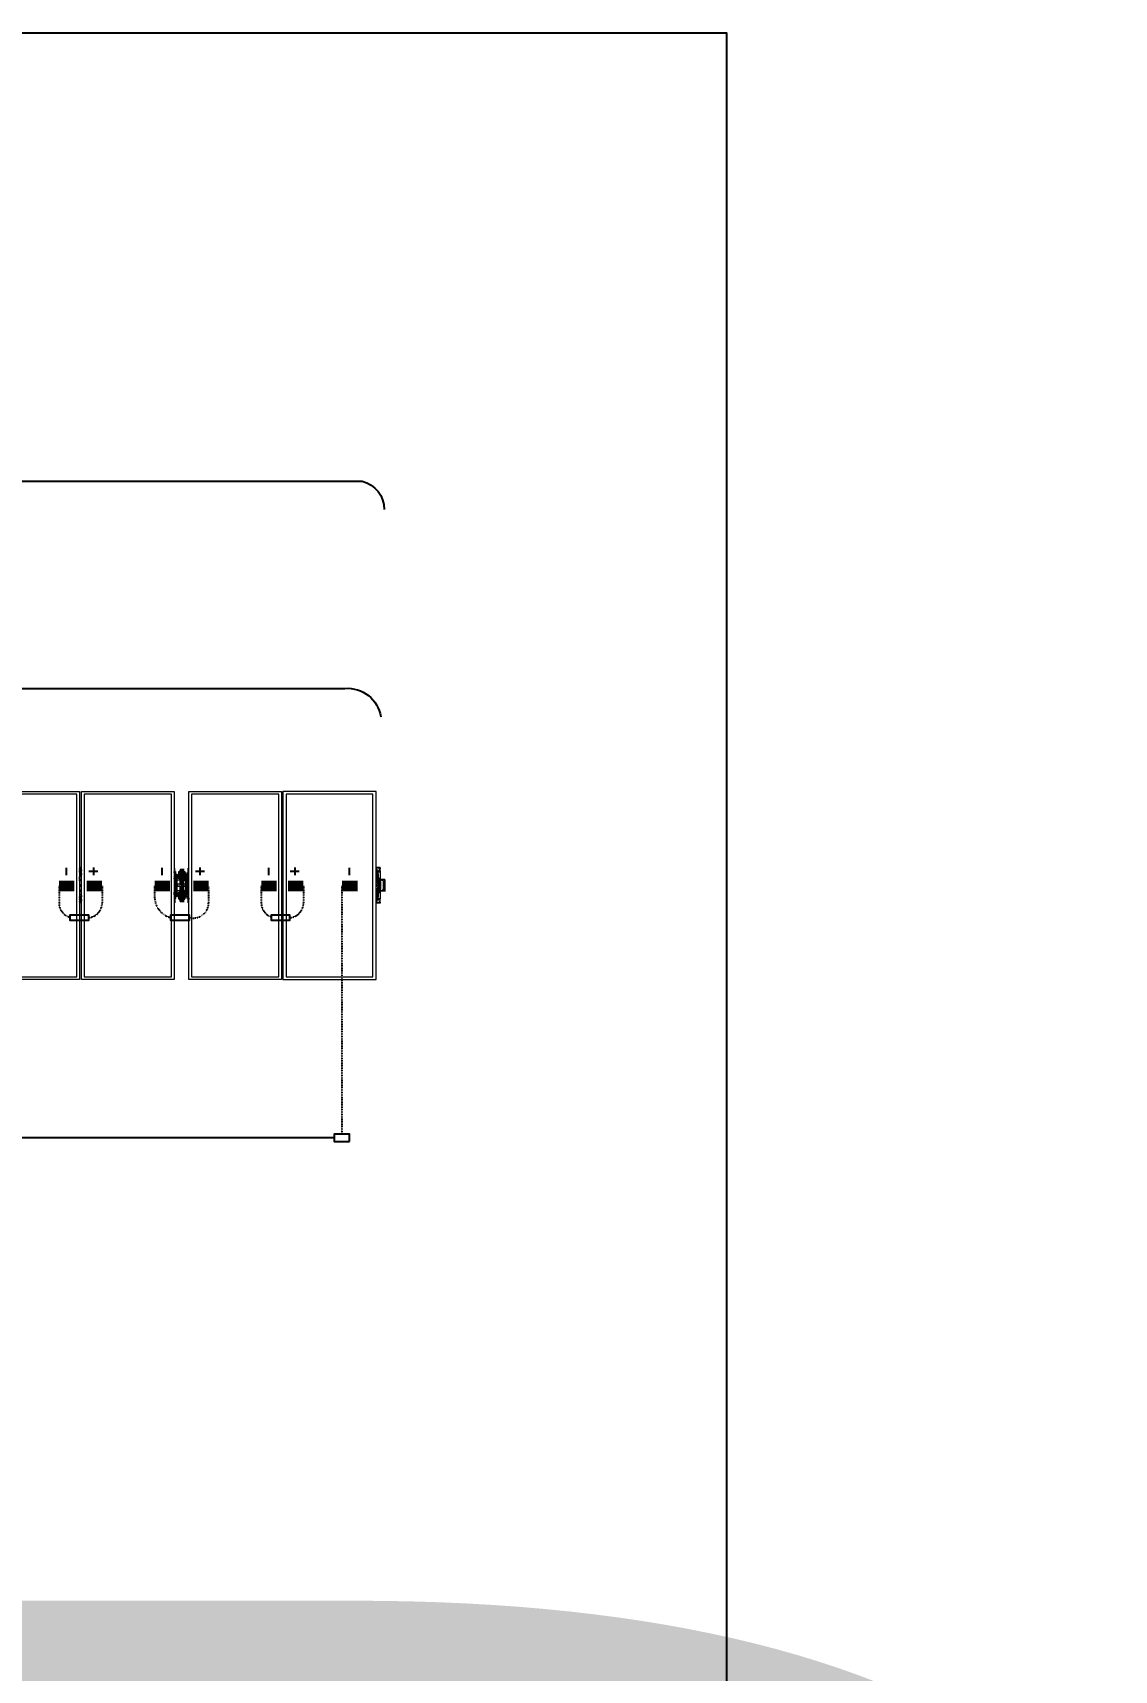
# Model space of a CAD drawing. Header units: feet. Extents: x -13743 to 68376, y -48 to 67763.
# Drawn here: x 5904 to 6425, y 9028 to 9817 of the extents above; entities that cross this region are included whole.
import ezdxf
from ezdxf.enums import TextEntityAlignment as Align
from ezdxf.lldxf.tags import DXFTag

# ---------------------------------------------------------------- set-up
doc = ezdxf.new("R2018")
doc.units = ezdxf.units.FT
doc.header["$MEASUREMENT"] = 0
doc.linetypes.add('HIDDEN', pattern=[0.375, 0.25, -0.125])
for name, color, linetype in [('E-DC HARNESS-NEG', 170, 'DC HARNESS CABLE'), ('E-HARN-COMP', 8, 'Continuous'), ('E-TRNK-CABL-NEG', 6, 'HIDDEN'), ('E-TRUNK-CABLE-POS', 6, 'HIDDEN'), ('G-ANNO-TEXT', 1, 'Continuous'), ('Polarity-Text', 7, 'Continuous')]:
    doc.layers.add(name, color=color, linetype=linetype)
doc.styles.add('NEI-A', font='arial.ttf')
doc.styles.get("Standard").update_dxf_attribs({"font": 'arial.ttf'})
tags = doc.linetypes.add('DC HARNESS CABLE', pattern='A,0.5,-0.2,["DH",Standard,S=0.1,R=0,X=-0.1,Y=-0.05],-0.2', length=0.9).pattern_tags.tags
tags[6] = DXFTag(74, 10)

# ---------------------------------------------------------------- blocks, each defined once
blk = doc.blocks.new('A$C4742fff2')
at = {"lineweight": 5}
for points in [[(18.9809, 0), (18.7509, 0), (18.7509, 0.4666), (18.9809, 0.4666)], [(18.9742, 0.0067), (18.9742, 0.46), (18.7576, 0.46), (18.7576, 0.0067)], [(19.2159, 0.4666), (19.2159, 0), (18.9859, 0), (18.9859, 0.4666)], [(19.2092, 0.46), (18.9926, 0.46), (18.9926, 0.0067), (19.2092, 0.0067)], [(19.2525, 0.4666), (19.4825, 0.4666), (19.4825, 0), (19.2525, 0)], [(19.2592, 0.46), (19.2592, 0.0067), (19.4759, 0.0067), (19.4759, 0.46)], [(19.7175, 0.4666), (19.4859, 0.4666), (19.4859, 0), (19.7175, 0)], [(19.4942, 0.46), (19.4942, 0.0067), (19.7092, 0.0067), (19.7092, 0.46)], [(19.2192, 0.25), (19.2176, 0.2483), (19.2192, 0.2467), (19.2209, 0.2483)], [(19.2209, 0.2483), (19.2192, 0.2483)], [(19.2209, 0.2483), (19.2192, 0.2483)], [(19.2209, 0.2467), (19.2209, 0.2483), (19.2209, 0.2467), (19.2192, 0.2467)], [(19.2276, 0.2683), (19.2309, 0.2683), (19.2309, 0.26), (19.2276, 0.26)], [(19.2276, 0.2567), (19.2276, 0.2517), (19.2292, 0.2517), (19.2292, 0.25), (19.2292, 0.255)], [(19.2292, 0.2483), (19.2309, 0.2483)], [(19.2292, 0.2483), (19.2309, 0.2483)], [(19.2309, 0.2717), (19.2326, 0.2717), (19.2309, 0.2733), (19.2326, 0.2733), (19.2309, 0.2733)], [(19.2342, 0.2483), (19.2342, 0.2183), (19.2309, 0.2183), (19.2309, 0.2483)], [(19.2359, 0.2683), (19.2359, 0.2483), (19.2342, 0.2483), (19.2342, 0.2683)], [(19.2359, 0.2183), (19.2359, 0.2483), (19.2392, 0.2483), (19.2392, 0.2183)], [(19.2409, 0.2733), (19.2392, 0.2733), (19.2376, 0.2717), (19.2392, 0.2717), (19.2392, 0.2733)], [(19.2392, 0.2483), (19.2409, 0.2483), (19.2426, 0.2483), (19.2442, 0.2483)], [(19.2426, 0.2683), (19.2426, 0.26), (19.2409, 0.26), (19.2409, 0.2683)], [(19.2426, 0.2517), (19.2409, 0.25), (19.2409, 0.255), (19.2426, 0.2567)], [(19.2426, 0.2483), (19.2409, 0.2483)], [(19.2476, 0.25), (19.2459, 0.2483), (19.2476, 0.2467), (19.2492, 0.2483)], [(19.2492, 0.2483), (19.2476, 0.2483)], [(19.2492, 0.2483), (19.2476, 0.2483)], [(19.7242, 0.25), (19.7225, 0.25)], [(18.9842, 0.235), (18.9826, 0.235), (18.9826, 0.2317), (18.9842, 0.2317), (18.9859, 0.2333), (18.9859, 0.235)], [(19.2176, 0.2317), (19.2159, 0.2317)], [(19.2192, 0.2217), (19.2176, 0.22), (19.2192, 0.2183), (19.2209, 0.22)], [(19.2392, 0.2267), (19.2392, 0.23)], [(19.2426, 0.2083), (19.2426, 0.21), (19.2426, 0.2117), (19.2409, 0.2117), (19.2409, 0.2083)], [(19.2476, 0.2217), (19.2459, 0.22), (19.2476, 0.2183), (19.2492, 0.22)], [(19.2525, 0.2117), (19.2509, 0.2117), (19.2492, 0.2133), (19.2492, 0.215), (19.2509, 0.215), (19.2509, 0.2133)], [(19.2525, 0.2317), (19.2509, 0.2317)], [(19.7225, 0.2217), (19.7209, 0.2217)], [(19.7225, 0.2217), (19.7209, 0.2217)], [(19.7259, 0.2317), (19.7242, 0.2317), (19.7242, 0.2217), (19.7259, 0.2217)], [(19.2359, 0.1967), (19.2342, 0.1967)], [(19.2376, 0.1967), (19.2359, 0.1967)]]:
    blk.add_lwpolyline(points, close=True, dxfattribs=at)
for points in [[(18.9859, 0.2783), (18.9809, 0.2783)], [(18.9826, 0.255), (18.9809, 0.255), (18.9826, 0.2567), (18.9826, 0.265), (18.9842, 0.275), (18.9859, 0.275), (18.9842, 0.275), (18.9826, 0.275), (18.9826, 0.2717), (18.9809, 0.27)], [(18.9826, 0.2483), (18.9809, 0.2483), (18.9809, 0.255)], [(18.9859, 0.2483), (18.9809, 0.2483)], [(18.9859, 0.2467), (18.9809, 0.2467), (18.9826, 0.2467)], [(18.9859, 0.245), (18.9826, 0.245), (18.9809, 0.245), (18.9809, 0.2467)], [(18.9842, 0.27), (18.9842, 0.2733)], [(19.2142, 0.255), (19.2142, 0.255)], [(19.2176, 0.265), (19.2159, 0.2667), (19.2176, 0.2667), (19.2176, 0.27), (19.2176, 0.2767), (19.2159, 0.2767)], [(19.2392, 0.2483), (19.2392, 0.2683), (19.2359, 0.2683), (19.2359, 0.2483), (19.2359, 0.2183), (19.2342, 0.2183), (19.2342, 0.1983), (19.2309, 0.1983), (19.2309, 0.2183), (19.2292, 0.2183), (19.2309, 0.2183), (19.2292, 0.2183), (19.2309, 0.2183), (19.2292, 0.2183), (19.2292, 0.22), (19.2309, 0.22), (19.2226, 0.22), (19.2209, 0.22), (19.2192, 0.22), (19.2192, 0.2183), (19.2209, 0.2183), (19.2209, 0.22), (19.2192, 0.22), (19.2209, 0.22), (19.2192, 0.22), (19.2209, 0.22), (19.2192, 0.22), (19.2209, 0.22), (19.2192, 0.22), (19.2209, 0.22), (19.2192, 0.22), (19.2192, 0.2217), (19.2209, 0.22), (19.2209, 0.2183), (19.2192, 0.2183), (19.2176, 0.2183), (19.2176, 0.22), (19.2159, 0.22)], [(19.2176, 0.25), (19.2176, 0.2517), (19.2176, 0.255), (19.2209, 0.255), (19.2159, 0.265), (19.2176, 0.265), (19.2176, 0.2667), (19.2226, 0.2567), (19.2209, 0.255), (19.2226, 0.255), (19.2226, 0.2517), (19.2209, 0.2517), (19.2209, 0.255), (19.2226, 0.255), (19.2242, 0.255), (19.2242, 0.2533), (19.2259, 0.2517), (19.2276, 0.2517), (19.2292, 0.25), (19.2276, 0.2517), (19.2292, 0.25), (19.2292, 0.2517)], [(19.2159, 0.2567), (19.2159, 0.255), (19.2159, 0.2533), (19.2176, 0.2517), (19.2209, 0.2517), (19.2226, 0.2517), (19.2226, 0.215), (19.2209, 0.215), (19.2176, 0.215), (19.2176, 0.2117), (19.2209, 0.2117), (19.2159, 0.2017), (19.2176, 0.2017), (19.2176, 0.2), (19.2192, 0.2), (19.2192, 0.2033)], [(19.2176, 0.255), (19.2159, 0.255)], [(19.2159, 0.25), (19.2159, 0.2517)], [(19.2226, 0.2483), (19.2209, 0.2483), (19.2192, 0.2483), (19.2192, 0.2467), (19.2176, 0.2467), (19.2159, 0.2467)], [(19.2159, 0.2467), (19.2176, 0.2467), (19.2159, 0.2467)], [(19.2176, 0.27), (19.2176, 0.27)], [(19.2209, 0.2667), (19.2192, 0.2667), (19.2192, 0.2633), (19.2192, 0.265), (19.2192, 0.2683), (19.2176, 0.2683)], [(19.2176, 0.25), (19.2176, 0.2483)], [(19.2176, 0.25), (19.2176, 0.25)], [(19.2192, 0.25), (19.2176, 0.25)], [(19.2192, 0.2167), (19.2176, 0.2167), (19.2176, 0.25), (19.2192, 0.25)], [(19.2176, 0.2483), (19.2176, 0.2467)], [(19.2176, 0.2483), (19.2176, 0.2483)], [(19.2176, 0.2467), (19.2176, 0.2467)], [(19.2192, 0.2633), (19.2259, 0.2583)], [(19.2192, 0.2483), (19.2192, 0.25), (19.2209, 0.2483)], [(19.2192, 0.25), (19.2192, 0.25)], [(19.2209, 0.25), (19.2192, 0.25)], [(19.2192, 0.2483), (19.2209, 0.2483)], [(19.2192, 0.2483), (19.2209, 0.2483)], [(19.2192, 0.2483), (19.2209, 0.2483)], [(19.2192, 0.2483), (19.2209, 0.2483)], [(19.2192, 0.2483), (19.2209, 0.2483)], [(19.2192, 0.2467), (19.2192, 0.2467)], [(19.2209, 0.26), (19.2259, 0.255)], [(19.2209, 0.25), (19.2209, 0.25)], [(19.2209, 0.2483), (19.2209, 0.25)], [(19.2209, 0.2483), (19.2209, 0.2483)], [(19.2209, 0.2467), (19.2209, 0.2467)], [(19.2259, 0.2533), (19.2226, 0.2567), (19.2226, 0.255)], [(19.2309, 0.2467), (19.2226, 0.2467)], [(19.2276, 0.2683), (19.2259, 0.2617), (19.2259, 0.2517), (19.2276, 0.2517), (19.2276, 0.2533)], [(19.2259, 0.2617), (19.2259, 0.2517)], [(19.2276, 0.2617), (19.2276, 0.2617)], [(19.2276, 0.2583), (19.2276, 0.26)], [(19.2292, 0.2683), (19.2292, 0.2683)], [(19.2292, 0.2567), (19.2292, 0.26)], [(19.2292, 0.2483), (19.2309, 0.2483)], [(19.2292, 0.2483), (19.2309, 0.2483)], [(19.2392, 0.2733), (19.2326, 0.2733), (19.2309, 0.2733), (19.2309, 0.2717), (19.2309, 0.2683), (19.2326, 0.2683)], [(19.2309, 0.2617), (19.2309, 0.2717), (19.2326, 0.2717), (19.2342, 0.2717), (19.2326, 0.2717), (19.2342, 0.2717), (19.2359, 0.2717), (19.2376, 0.2717), (19.2359, 0.2717)], [(19.2342, 0.2717), (19.2326, 0.2717), (19.2342, 0.2717), (19.2342, 0.2683), (19.2309, 0.2683), (19.2309, 0.2483)], [(19.2309, 0.2717), (19.2309, 0.27), (19.2326, 0.27)], [(19.2309, 0.2633), (19.2326, 0.2633)], [(19.2309, 0.2367), (19.2326, 0.2367), (19.2309, 0.2367), (19.2326, 0.2367), (19.2309, 0.2367), (19.2309, 0.24), (19.2309, 0.2617), (19.2326, 0.2617)], [(19.2376, 0.2683), (19.2359, 0.2683), (19.2359, 0.27), (19.2342, 0.27), (19.2359, 0.27), (19.2376, 0.27), (19.2359, 0.27), (19.2376, 0.27), (19.2359, 0.27)], [(19.2359, 0.2683), (19.2359, 0.2717), (19.2376, 0.2717), (19.2392, 0.2717), (19.2392, 0.27), (19.2409, 0.27)], [(19.2359, 0.2483), (19.2376, 0.2483)], [(19.2409, 0.2733), (19.2392, 0.2733), (19.2392, 0.2717), (19.2409, 0.2717)], [(19.2392, 0.2617), (19.2392, 0.2717), (19.2392, 0.27), (19.2392, 0.2683), (19.2409, 0.2683)], [(19.2392, 0.2633), (19.2409, 0.2633)], [(19.2392, 0.2367), (19.2409, 0.2367), (19.2392, 0.2367), (19.2409, 0.2367), (19.2392, 0.2367), (19.2392, 0.24), (19.2392, 0.2617), (19.2409, 0.2617)], [(19.2442, 0.2467), (19.2392, 0.2467)], [(19.2409, 0.26), (19.2409, 0.2567)], [(19.2409, 0.2517), (19.2409, 0.25), (19.2426, 0.2517), (19.2409, 0.25), (19.2426, 0.2517)], [(19.2426, 0.2467), (19.2409, 0.245)], [(19.2426, 0.2683), (19.2426, 0.2683)], [(19.2426, 0.2683), (19.2442, 0.2617), (19.2442, 0.2517), (19.2442, 0.2533)], [(19.2426, 0.2617), (19.2426, 0.2617)], [(19.2426, 0.26), (19.2426, 0.2583)], [(19.2442, 0.2617), (19.2442, 0.2517), (19.2459, 0.2517)], [(19.2525, 0.19), (19.2509, 0.19), (19.2509, 0.1967), (19.2509, 0.2), (19.2525, 0.2), (19.2509, 0.2017), (19.2492, 0.2), (19.2459, 0.21), (19.2459, 0.2117), (19.2476, 0.2117), (19.2459, 0.2117), (19.2459, 0.215), (19.2492, 0.215), (19.2492, 0.2167), (19.2509, 0.2167), (19.2509, 0.25), (19.2492, 0.25), (19.2492, 0.2517), (19.2509, 0.2517), (19.2509, 0.255), (19.2525, 0.255), (19.2509, 0.255), (19.2492, 0.255), (19.2492, 0.2517), (19.2459, 0.2517), (19.2459, 0.255), (19.2442, 0.255), (19.2442, 0.2517), (19.2459, 0.2517), (19.2442, 0.2517), (19.2442, 0.215), (19.2459, 0.215), (19.2442, 0.215), (19.2442, 0.205)], [(19.2442, 0.2517), (19.2442, 0.2517)], [(19.2459, 0.2567), (19.2459, 0.255), (19.2476, 0.255), (19.2459, 0.255), (19.2459, 0.2567), (19.2492, 0.2667), (19.2509, 0.2667), (19.2509, 0.265), (19.2525, 0.2667), (19.2509, 0.2667), (19.2509, 0.2683), (19.2509, 0.27), (19.2509, 0.2767), (19.2525, 0.2767)], [(19.2459, 0.2517), (19.2459, 0.2517)], [(19.2459, 0.25), (19.2459, 0.2483)], [(19.2459, 0.25), (19.2459, 0.25)], [(19.2476, 0.25), (19.2459, 0.25)], [(19.2476, 0.2483), (19.2459, 0.2483)], [(19.2476, 0.2467), (19.2459, 0.2467), (19.2459, 0.2483)], [(19.2459, 0.2483), (19.2459, 0.2467)], [(19.2459, 0.2483), (19.2459, 0.2483)], [(19.2459, 0.2467), (19.2476, 0.2467)], [(19.2459, 0.2467), (19.2459, 0.2467)], [(19.2509, 0.2567), (19.2509, 0.255), (19.2476, 0.255), (19.2509, 0.265)], [(19.2492, 0.2483), (19.2492, 0.2467), (19.2476, 0.2467), (19.2492, 0.2467), (19.2492, 0.2483), (19.2476, 0.25), (19.2476, 0.2483)], [(19.2492, 0.25), (19.2476, 0.25)], [(19.2476, 0.25), (19.2476, 0.25)], [(19.2476, 0.2483), (19.2492, 0.2483)], [(19.2476, 0.2483), (19.2492, 0.2483)], [(19.2476, 0.2483), (19.2492, 0.2483)], [(19.2476, 0.2483), (19.2492, 0.2483)], [(19.2476, 0.2483), (19.2492, 0.2483)], [(19.2476, 0.2467), (19.2476, 0.2467)], [(19.2492, 0.25), (19.2492, 0.25)], [(19.2492, 0.2483), (19.2492, 0.25)], [(19.2492, 0.2483), (19.2509, 0.2483)], [(19.2492, 0.2483), (19.2492, 0.2483)], [(19.2492, 0.2467), (19.2492, 0.2467)], [(19.2509, 0.27), (19.2509, 0.27)], [(19.2509, 0.2667), (19.2509, 0.2667)], [(19.2509, 0.2517), (19.2509, 0.25)], [(19.2525, 0.2467), (19.2509, 0.2467)], [(19.2525, 0.255), (19.2525, 0.255)], [(19.7275, 0.2767), (19.7275, 0.2783), (19.7175, 0.2783)], [(19.7175, 0.2733), (19.7175, 0.275), (19.7192, 0.275)], [(19.7175, 0.275), (19.7209, 0.255), (19.7192, 0.2717)], [(19.7175, 0.245), (19.7192, 0.245), (19.7209, 0.245), (19.7209, 0.255), (19.7225, 0.25), (19.7225, 0.2483), (19.7242, 0.2467), (19.7242, 0.235), (19.7259, 0.235), (19.7242, 0.235), (19.7242, 0.2317), (19.7225, 0.2317), (19.7225, 0.235), (19.7192, 0.2433)], [(19.7209, 0.255), (19.7209, 0.2483), (19.7192, 0.2483), (19.7175, 0.2483)], [(19.7209, 0.2467), (19.7192, 0.2467), (19.7175, 0.2467)], [(19.7192, 0.2683), (19.7192, 0.27), (19.7192, 0.2717), (19.7209, 0.2717), (19.7225, 0.27), (19.7275, 0.27), (19.7275, 0.2767), (19.7292, 0.2767)], [(19.7275, 0.27), (19.7275, 0.2667), (19.7225, 0.2667), (19.7209, 0.2667), (19.7209, 0.27), (19.7192, 0.2733), (19.7192, 0.27), (19.7225, 0.27)], [(19.7192, 0.2467), (19.7192, 0.245)], [(19.7209, 0.2667), (19.7225, 0.25), (19.7242, 0.25), (19.7225, 0.2667)], [(19.7275, 0.2667), (19.7275, 0.25), (19.7242, 0.25), (19.7259, 0.2483), (19.7259, 0.2467), (19.7242, 0.2467), (19.7259, 0.2467), (19.7242, 0.2467), (19.7209, 0.245), (19.7225, 0.245), (19.7209, 0.245), (19.7225, 0.245), (19.7209, 0.245), (19.7225, 0.245), (19.7209, 0.245), (19.7209, 0.2483), (19.7225, 0.2483)], [(19.7209, 0.2433), (19.7242, 0.235), (19.7242, 0.2317), (19.7259, 0.2317), (19.7259, 0.235), (19.7259, 0.2467)], [(19.7259, 0.275), (19.7242, 0.275)], [(19.7259, 0.2733), (19.7242, 0.2733), (19.7259, 0.2733), (19.7275, 0.2733)], [(19.7275, 0.2467), (19.7259, 0.2467), (19.7275, 0.2467), (19.7275, 0.25)], [(19.7309, 0.2467), (19.7325, 0.2467), (19.7342, 0.2467), (19.7342, 0.245), (19.7342, 0.2467), (19.7342, 0.245), (19.7359, 0.245), (19.7359, 0.2433), (19.7359, 0.245), (19.7342, 0.2467), (19.7325, 0.2467), (19.7309, 0.2467), (19.7325, 0.2467), (19.7309, 0.2467), (19.7275, 0.2467), (19.7275, 0.245), (19.7292, 0.245)], [(19.7292, 0.2217), (19.7275, 0.2217), (19.7275, 0.2233), (19.7292, 0.2233), (19.7292, 0.225), (19.7292, 0.2433), (19.7275, 0.2433), (19.7275, 0.245), (19.7275, 0.22), (19.7275, 0.2167)], [(19.7392, 0.2483), (19.7342, 0.2483), (19.7309, 0.2483), (19.7292, 0.2483), (19.7309, 0.2467), (19.7325, 0.2467), (19.7309, 0.2467), (19.7292, 0.2467), (19.7292, 0.2483)], [(19.7325, 0.245), (19.7325, 0.245)], [(19.7342, 0.245), (19.7359, 0.245)], [(19.7392, 0.22), (19.7392, 0.2467), (19.7409, 0.2467)], [(18.9859, 0.2233), (18.9842, 0.2217), (18.9826, 0.2217), (18.9826, 0.2233), (18.9809, 0.2233), (18.9809, 0.22), (18.9809, 0.2183), (18.9809, 0.2117), (18.9826, 0.2017), (18.9826, 0.195), (18.9842, 0.1933), (18.9859, 0.1933)], [(18.9859, 0.22), (18.9809, 0.22), (18.9826, 0.22)], [(18.9809, 0.2183), (18.9859, 0.2183)], [(19.2142, 0.2117), (19.2142, 0.2117)], [(19.2176, 0.2367), (19.2159, 0.2367)], [(19.2176, 0.235), (19.2159, 0.235)], [(19.2176, 0.22), (19.2159, 0.22), (19.2176, 0.22)], [(19.2176, 0.2117), (19.2159, 0.2117), (19.2159, 0.215), (19.2176, 0.215), (19.2176, 0.2167)], [(19.2159, 0.215), (19.2159, 0.2167)], [(19.2159, 0.21), (19.2159, 0.2117)], [(19.2209, 0.22), (19.2209, 0.2217), (19.2192, 0.2217), (19.2176, 0.2217), (19.2176, 0.22)], [(19.2176, 0.2217), (19.2176, 0.2217)], [(19.2176, 0.22), (19.2176, 0.22)], [(19.2176, 0.2183), (19.2176, 0.2183)], [(19.2176, 0.2), (19.2226, 0.21), (19.2226, 0.2117), (19.2209, 0.2117), (19.2209, 0.215), (19.2226, 0.215), (19.2226, 0.2117)], [(19.2192, 0.2217), (19.2192, 0.2217)], [(19.2192, 0.2183), (19.2192, 0.2183)], [(19.2192, 0.205), (19.2259, 0.2083)], [(19.2209, 0.2217), (19.2209, 0.2217)], [(19.2209, 0.22), (19.2209, 0.22)], [(19.2209, 0.2183), (19.2209, 0.2183)], [(19.2226, 0.21), (19.2226, 0.2117), (19.2209, 0.2117), (19.2226, 0.2117), (19.2259, 0.215), (19.2242, 0.2133), (19.2226, 0.2133)], [(19.2209, 0.215), (19.2209, 0.215)], [(19.2209, 0.2083), (19.2259, 0.2117)], [(19.2309, 0.2383), (19.2309, 0.24), (19.2309, 0.2367), (19.2226, 0.2367)], [(19.2226, 0.235), (19.2242, 0.235), (19.2242, 0.2317), (19.2226, 0.2317), (19.2309, 0.2317), (19.2309, 0.23), (19.2326, 0.23), (19.2309, 0.23), (19.2309, 0.2267), (19.2309, 0.23), (19.2309, 0.2317)], [(19.2226, 0.215), (19.2226, 0.215)], [(19.2276, 0.2133), (19.2276, 0.215), (19.2259, 0.215), (19.2259, 0.205), (19.2276, 0.2), (19.2276, 0.2083)], [(19.2259, 0.205), (19.2259, 0.215)], [(19.2276, 0.21), (19.2276, 0.215), (19.2276, 0.2167), (19.2292, 0.2167), (19.2292, 0.2117)], [(19.2292, 0.215), (19.2292, 0.2167), (19.2276, 0.215), (19.2292, 0.2167), (19.2276, 0.215)], [(19.2292, 0.2083), (19.2292, 0.2117), (19.2276, 0.2117), (19.2276, 0.21), (19.2276, 0.2083), (19.2309, 0.2083), (19.2309, 0.1983), (19.2276, 0.1983)], [(19.2276, 0.205), (19.2276, 0.205)], [(19.2309, 0.2283), (19.2309, 0.2267), (19.2309, 0.205), (19.2326, 0.205)], [(19.2309, 0.205), (19.2309, 0.1967), (19.2309, 0.195), (19.2309, 0.1967), (19.2326, 0.1967), (19.2326, 0.195), (19.2326, 0.1967), (19.2342, 0.1967), (19.2326, 0.1967), (19.2326, 0.195), (19.2342, 0.195)], [(19.2376, 0.1983), (19.2359, 0.1983), (19.2359, 0.2183), (19.2359, 0.2), (19.2342, 0.2)], [(19.2359, 0.1967), (19.2376, 0.1967), (19.2359, 0.1967), (19.2359, 0.1983), (19.2392, 0.1983), (19.2392, 0.2183)], [(19.2392, 0.205), (19.2392, 0.1967), (19.2392, 0.195), (19.2392, 0.1933), (19.2392, 0.195), (19.2376, 0.195), (19.2392, 0.195), (19.2392, 0.1933), (19.2409, 0.1933)], [(19.2442, 0.2367), (19.2392, 0.2367), (19.2392, 0.24), (19.2392, 0.2383)], [(19.2392, 0.2317), (19.2392, 0.23), (19.2409, 0.23), (19.2392, 0.23), (19.2392, 0.2317), (19.2442, 0.2317), (19.2442, 0.235), (19.2459, 0.235)], [(19.2392, 0.2283), (19.2392, 0.2267), (19.2392, 0.205), (19.2409, 0.205)], [(19.2392, 0.22), (19.2442, 0.22), (19.2426, 0.22), (19.2409, 0.2217)], [(19.2442, 0.2183), (19.2392, 0.2183), (19.2409, 0.2183), (19.2426, 0.2183), (19.2409, 0.2183), (19.2426, 0.2183)], [(19.2409, 0.2117), (19.2409, 0.2167), (19.2426, 0.2167), (19.2426, 0.21)], [(19.2426, 0.215), (19.2409, 0.2167), (19.2426, 0.215), (19.2409, 0.2167), (19.2409, 0.215)], [(19.2426, 0.1983), (19.2409, 0.1983), (19.2409, 0.2083)], [(19.2426, 0.2083), (19.2426, 0.2), (19.2442, 0.205), (19.2442, 0.215), (19.2442, 0.2133)], [(19.2426, 0.205), (19.2426, 0.205)], [(19.2476, 0.2117), (19.2459, 0.2117), (19.2442, 0.2117), (19.2442, 0.215), (19.2459, 0.215)], [(19.2442, 0.215), (19.2442, 0.215)], [(19.2476, 0.22), (19.2492, 0.22), (19.2492, 0.2217), (19.2476, 0.2217), (19.2459, 0.2217), (19.2459, 0.22), (19.2459, 0.2183), (19.2476, 0.2183), (19.2492, 0.2183), (19.2492, 0.22), (19.2492, 0.2183), (19.2476, 0.2183), (19.2459, 0.2183), (19.2459, 0.22), (19.2476, 0.22), (19.2476, 0.2217), (19.2492, 0.22), (19.2476, 0.22), (19.2492, 0.22), (19.2476, 0.22), (19.2492, 0.22), (19.2476, 0.22), (19.2492, 0.22), (19.2476, 0.22), (19.2492, 0.22), (19.2509, 0.22), (19.2525, 0.22)], [(19.2459, 0.2217), (19.2459, 0.2217)], [(19.2459, 0.22), (19.2459, 0.22)], [(19.2459, 0.2183), (19.2459, 0.2183)], [(19.2459, 0.215), (19.2459, 0.215)], [(19.2459, 0.21), (19.2459, 0.2117)], [(19.2476, 0.2217), (19.2476, 0.2217)], [(19.2476, 0.2183), (19.2476, 0.2183)], [(19.2509, 0.2017), (19.2476, 0.2117), (19.2509, 0.2117), (19.2509, 0.21)], [(19.2492, 0.2217), (19.2492, 0.2217)], [(19.2492, 0.22), (19.2492, 0.22)], [(19.2492, 0.2183), (19.2492, 0.2183)], [(19.2525, 0.2367), (19.2509, 0.2367)], [(19.2525, 0.235), (19.2509, 0.235)], [(19.2509, 0.2167), (19.2509, 0.215)], [(19.2525, 0.2117), (19.2525, 0.2117)], [(19.7175, 0.2317), (19.7192, 0.2317), (19.7192, 0.235), (19.7175, 0.235), (19.7192, 0.235)], [(19.7192, 0.22), (19.7192, 0.2233), (19.7192, 0.2217), (19.7175, 0.2217)], [(19.7275, 0.1983), (19.7275, 0.2), (19.7225, 0.2), (19.7209, 0.2), (19.7225, 0.2167), (19.7242, 0.2167), (19.7225, 0.2167), (19.7209, 0.2117), (19.7209, 0.2183), (19.7209, 0.22), (19.7192, 0.22), (19.7175, 0.22)], [(19.7209, 0.2183), (19.7192, 0.2183), (19.7175, 0.2183)], [(19.7192, 0.195), (19.7209, 0.2117), (19.7175, 0.1933), (19.7192, 0.1933)], [(19.7225, 0.2317), (19.7192, 0.2233), (19.7209, 0.2233), (19.7225, 0.2233)], [(19.7209, 0.2233), (19.7192, 0.2217)], [(19.7209, 0.22), (19.7209, 0.2217), (19.7209, 0.2233), (19.7242, 0.2317)], [(19.7209, 0.2217), (19.7209, 0.2233)], [(19.7209, 0.2117), (19.7209, 0.2217), (19.7242, 0.2217), (19.7242, 0.22)], [(19.7209, 0.2217), (19.7225, 0.2217)], [(19.7209, 0.2217), (19.7225, 0.2217)], [(19.7225, 0.2367), (19.7242, 0.2367)], [(19.7259, 0.2217), (19.7259, 0.22), (19.7242, 0.22), (19.7225, 0.2183), (19.7225, 0.2167), (19.7242, 0.2167), (19.7259, 0.2183), (19.7259, 0.22), (19.7275, 0.22), (19.7309, 0.22), (19.7292, 0.22), (19.7309, 0.22), (19.7325, 0.22), (19.7342, 0.22), (19.7342, 0.2217), (19.7359, 0.2217), (19.7342, 0.2217), (19.7325, 0.2217), (19.7325, 0.22), (19.7309, 0.22), (19.7325, 0.22), (19.7309, 0.22), (19.7325, 0.22), (19.7309, 0.22), (19.7292, 0.22), (19.7309, 0.22), (19.7342, 0.22), (19.7392, 0.22), (19.7409, 0.22)], [(19.7225, 0.2), (19.7242, 0.2167), (19.7275, 0.2167), (19.7275, 0.2)], [(19.7325, 0.2217), (19.7325, 0.2217)], [(19.7342, 0.2217), (19.7359, 0.2217), (19.7359, 0.2233), (19.7359, 0.2283), (19.7375, 0.2283)], [(19.7359, 0.2217), (19.7359, 0.2233), (19.7359, 0.2433), (19.7359, 0.2383)], [(19.7359, 0.2283), (19.7359, 0.2383), (19.7375, 0.2383)], [(18.9809, 0.1983), (18.9826, 0.195), (18.9826, 0.1933), (18.9842, 0.1933), (18.9842, 0.1917), (18.9859, 0.1917)], [(18.9859, 0.19), (18.9809, 0.19)], [(18.9842, 0.1967), (18.9842, 0.1933), (18.9842, 0.1917)], [(19.2176, 0.2017), (19.2159, 0.2), (19.2176, 0.2), (19.2176, 0.1983), (19.2176, 0.1967), (19.2176, 0.19), (19.2159, 0.19)], [(19.2176, 0.2), (19.2176, 0.2)], [(19.2176, 0.1967), (19.2176, 0.1967)], [(19.2209, 0.2017), (19.2192, 0.2017), (19.2192, 0.2033), (19.2192, 0.2017)], [(19.2292, 0.2), (19.2292, 0.2)], [(19.2309, 0.2033), (19.2326, 0.2033)], [(19.2326, 0.1983), (19.2309, 0.1983), (19.2309, 0.1967), (19.2309, 0.195), (19.2309, 0.1933), (19.2309, 0.195), (19.2326, 0.195), (19.2309, 0.195), (19.2309, 0.1933), (19.2326, 0.1933), (19.2309, 0.1933), (19.2376, 0.1933), (19.2392, 0.1933)], [(19.2326, 0.195), (19.2326, 0.195)], [(19.2376, 0.2), (19.2359, 0.2), (19.2359, 0.1967), (19.2342, 0.1967)], [(19.2342, 0.1967), (19.2342, 0.1983)], [(19.2342, 0.1967), (19.2359, 0.1967)], [(19.2359, 0.1967), (19.2376, 0.1967), (19.2376, 0.195)], [(19.2409, 0.1983), (19.2392, 0.1983), (19.2392, 0.195), (19.2376, 0.195), (19.2392, 0.195), (19.2392, 0.1967), (19.2409, 0.1967)], [(19.2376, 0.1967), (19.2376, 0.195)], [(19.2376, 0.1967), (19.2376, 0.195)], [(19.2392, 0.2033), (19.2409, 0.2033)], [(19.2509, 0.2), (19.2509, 0.2)], [(19.7175, 0.1917), (19.7175, 0.1933), (19.7175, 0.1917), (19.7192, 0.1917)], [(19.7175, 0.19), (19.7275, 0.19)], [(19.7192, 0.2), (19.7192, 0.1983), (19.7225, 0.1983)], [(19.7292, 0.19), (19.7275, 0.19), (19.7275, 0.1983), (19.7225, 0.1983), (19.7209, 0.195), (19.7192, 0.195), (19.7192, 0.1983)], [(19.7192, 0.1967), (19.7192, 0.1933), (19.7209, 0.1967)], [(19.7209, 0.1983), (19.7209, 0.2017)], [(19.7259, 0.1933), (19.7242, 0.1933), (19.7259, 0.1933)], [(19.7242, 0.1917), (19.7259, 0.1917)], [(19.7259, 0.1933), (19.7275, 0.1933)]]:
    blk.add_lwpolyline(points, dxfattribs=at)
at = {"color": 8, "lineweight": 5, "true_color": 0x808080}
for points in [[(18.9859, 0.2767), (18.9809, 0.2767)], [(18.9809, 0.2733), (18.9809, 0.275), (18.9842, 0.275), (18.9859, 0.26)], [(18.9809, 0.2717), (18.9826, 0.2717), (18.9826, 0.27), (18.9809, 0.2633)], [(18.9809, 0.2667), (18.9809, 0.27)], [(18.9859, 0.255), (18.9809, 0.255)], [(18.9842, 0.2733), (18.9842, 0.2733)], [(18.9859, 0.2717), (18.9859, 0.27), (18.9859, 0.2717), (18.9876, 0.2717)], [(19.2176, 0.2667), (19.2159, 0.2667), (19.2159, 0.2683)], [(19.2159, 0.2583), (19.2159, 0.2567)], [(19.2159, 0.2583), (19.2159, 0.2583)], [(19.2192, 0.25), (19.2209, 0.25), (19.2209, 0.2517)], [(19.2192, 0.2467), (19.2192, 0.22)], [(19.2209, 0.2617), (19.2209, 0.26), (19.2226, 0.2583), (19.2242, 0.2567), (19.2259, 0.2567)], [(19.2209, 0.22), (19.2209, 0.2467)], [(19.2309, 0.255), (19.2292, 0.255)], [(19.2292, 0.25), (19.2309, 0.25)], [(19.2309, 0.2733), (19.2309, 0.2733)], [(19.2309, 0.2733), (19.2326, 0.2733)], [(19.2309, 0.2617), (19.2309, 0.27)], [(19.2309, 0.2633), (19.2309, 0.2383), (19.2309, 0.2367), (19.2326, 0.2367), (19.2309, 0.2367), (19.2326, 0.2367)], [(19.2309, 0.26), (19.2326, 0.26)], [(19.2326, 0.27), (19.2342, 0.27), (19.2326, 0.27), (19.2342, 0.27), (19.2359, 0.27), (19.2376, 0.27), (19.2392, 0.27), (19.2376, 0.27), (19.2392, 0.27), (19.2392, 0.2617)], [(19.2342, 0.2717), (19.2359, 0.2717), (19.2376, 0.2717)], [(19.2392, 0.2733), (19.2392, 0.2733)], [(19.2392, 0.2733), (19.2409, 0.2733)], [(19.2392, 0.2633), (19.2392, 0.2383), (19.2392, 0.2367), (19.2409, 0.2367), (19.2392, 0.2367), (19.2409, 0.2367)], [(19.2392, 0.26), (19.2409, 0.26)], [(19.2409, 0.255), (19.2392, 0.255)], [(19.2392, 0.25), (19.2409, 0.25)], [(19.2459, 0.2517), (19.2459, 0.25)], [(19.2459, 0.2467), (19.2459, 0.22)], [(19.2492, 0.25), (19.2509, 0.25)], [(19.2492, 0.22), (19.2492, 0.2467)], [(19.2509, 0.2567), (19.2525, 0.2583)], [(19.2525, 0.2667), (19.2525, 0.2683)], [(19.2525, 0.2583), (19.2525, 0.2583)], [(19.7275, 0.2767), (19.7175, 0.2767)], [(19.7175, 0.265), (19.7175, 0.275), (19.7192, 0.275)], [(19.7209, 0.255), (19.7175, 0.255)], [(19.7325, 0.2467), (19.7309, 0.2467)], [(19.7392, 0.2483), (19.7392, 0.22)], [(18.9809, 0.2117), (18.9859, 0.2117)], [(18.9809, 0.195), (18.9826, 0.195), (18.9826, 0.1967), (18.9809, 0.205)], [(18.9859, 0.2083), (18.9842, 0.1933)], [(19.2159, 0.21), (19.2176, 0.21)], [(19.2159, 0.21), (19.2159, 0.21)], [(19.2192, 0.2183), (19.2192, 0.2167)], [(19.2209, 0.215), (19.2209, 0.2183)], [(19.2259, 0.2117), (19.2242, 0.21), (19.2226, 0.2083), (19.2209, 0.2067), (19.2209, 0.205)], [(19.2309, 0.2167), (19.2292, 0.2167)], [(19.2292, 0.2117), (19.2309, 0.2117)], [(19.2309, 0.2033), (19.2309, 0.2283), (19.2309, 0.2317)], [(19.2309, 0.23), (19.2326, 0.23)], [(19.2309, 0.2083), (19.2326, 0.2083)], [(19.2309, 0.1967), (19.2309, 0.205)], [(19.2376, 0.1967), (19.2392, 0.1967), (19.2392, 0.205)], [(19.2392, 0.2033), (19.2392, 0.2317)], [(19.2392, 0.23), (19.2409, 0.23)], [(19.2409, 0.2167), (19.2392, 0.2167)], [(19.2392, 0.2117), (19.2409, 0.2117)], [(19.2409, 0.2083), (19.2392, 0.2083)], [(19.2459, 0.2183), (19.2459, 0.215)], [(19.2492, 0.2167), (19.2492, 0.2183)], [(19.2525, 0.21), (19.2509, 0.21)], [(19.2525, 0.21), (19.2525, 0.21)], [(19.7175, 0.2117), (19.7209, 0.2117)], [(19.7309, 0.22), (19.7325, 0.22)], [(18.9826, 0.1983), (18.9809, 0.1983), (18.9809, 0.2)], [(18.9842, 0.1917), (18.9809, 0.1917), (18.9809, 0.1933)], [(18.9859, 0.19), (18.9809, 0.19)], [(18.9842, 0.1933), (18.9842, 0.1933)], [(18.9859, 0.1983), (18.9859, 0.195), (18.9859, 0.1967)], [(19.2159, 0.2), (19.2176, 0.2)], [(19.2159, 0.1967), (19.2176, 0.1967), (19.2159, 0.1967)], [(19.2309, 0.195), (19.2309, 0.195)], [(19.2309, 0.195), (19.2309, 0.1933)], [(19.2326, 0.1967), (19.2342, 0.1967)], [(19.2376, 0.1967), (19.2359, 0.1967), (19.2376, 0.1967)], [(19.2392, 0.195), (19.2392, 0.195)], [(19.2392, 0.1933), (19.2392, 0.195)], [(19.2509, 0.1967), (19.2525, 0.1967), (19.2509, 0.1967)], [(19.7175, 0.1933), (19.7175, 0.2017)], [(19.7175, 0.1917), (19.7192, 0.1917)], [(19.7275, 0.19), (19.7175, 0.19)]]:
    blk.add_lwpolyline(points, dxfattribs=at)
for points in [[(19.2159, 0.27), (19.2176, 0.27)], [(19.2525, 0.27), (19.2509, 0.27)], [(19.2326, 0.23), (19.2309, 0.23)], [(19.2409, 0.23), (19.2392, 0.23)], [(19.2342, 0.1967), (19.2326, 0.1967)], [(19.2359, 0.1967), (19.2342, 0.1967)], [(19.2392, 0.1967), (19.2376, 0.1967)], [(19.2542, 0.2), (19.2525, 0.2)]]:
    blk.add_lwpolyline(points, close=True, dxfattribs=at)
blk = doc.blocks.new('DETAIL_TITLE')
at = {"style": 'NEI-A', "flags": 8}
blk.add_attdef('#', text='', height=0.2, dxfattribs=at).set_placement((0.5922, -0.5109), align=Align.MIDDLE_CENTER)
at = {"lineweight": 30, "flags": 104}
blk.add_attdef('DETAIL_TITLE', text='', height=0.2, dxfattribs=at).set_placement((0.9099, -0.5251), align=Align.BOTTOM_LEFT)
at = {"style": 'NEI-A'}
for tag, p in [('SCALE:', (0.9386, -0.7379)), ('1"_=_', (1.5474, -0.7379))]:
    blk.add_attdef(tag, text='', height=0.1, dxfattribs=at).set_placement(p, align=Align.BOTTOM_LEFT)

msp = doc.modelspace()

# ---------------------------------------------------------------- linework, layer by layer
msp.add_lwpolyline([(2135.51, 9817.46), (6237.96, 9817.46), (6237.96, 6365.88), (2135.51, 6365.88)], close=True)
at = {"layer": 'E-DC HARNESS-NEG', "ltscale": 0.5}
msp.add_lwpolyline([(6048.78, 9284.74), (4177.99, 9284.73)], dxfattribs=at)
at = {"layer": 'E-HARN-COMP', "const_width": 5}
for points in [[(5916.16, 9406.14), (5923.61, 9406.14)], [(5929.49, 9406.14), (5936.95, 9406.14)], [(5962.25, 9406.14), (5969.7, 9406.14)], [(5980.84, 9406.14), (5988.3, 9406.14)], [(6013.68, 9406.14), (6021.13, 9406.14)], [(6026.53, 9406.14), (6033.99, 9406.14)], [(6052.61, 9406.14), (6060.07, 9406.14)]]:
    msp.add_lwpolyline(points, dxfattribs=at)
at = {"layer": 'E-HARN-COMP'}
for points in [[(5925.91, 9392.06), (5921.34, 9392.06), (5921.34, 9389.73), (5925.91, 9389.73)], [(5925.91, 9389.73), (5930.47, 9389.73), (5930.47, 9392.06), (5925.91, 9392.06)], [(5974.54, 9392.06), (5969.97, 9392.06), (5969.97, 9389.73), (5974.54, 9389.73)], [(5974.54, 9389.73), (5979.1, 9389.73), (5979.1, 9392.06), (5974.54, 9392.06)], [(6022.95, 9392.06), (6018.39, 9392.06), (6018.39, 9389.73), (6022.95, 9389.73)], [(6022.95, 9389.73), (6027.51, 9389.73), (6027.51, 9392.06), (6022.95, 9392.06)]]:
    msp.add_lwpolyline(points, dxfattribs=at)
msp.add_lwpolyline([(6056.23, 9282.94), (6056.23, 9286.55), (6048.78, 9286.55), (6048.78, 9282.94)], close=True, dxfattribs=at)
at = {"layer": 'E-TRNK-CABL-NEG', "ltscale": 0.1}
for points in [[(5916.16, 9406.14), (5916.16, 9397.91, 0.338726), (5921.34, 9391.12, 0.338726)], [(5962.25, 9406.14), (5962.25, 9401.16, 0.348344), (5969.97, 9390.89)], [(6013.68, 9406.14), (6013.68, 9397.91, 0.318875), (6018.39, 9391.27, 0.318875)]]:
    msp.add_lwpolyline(points, format="xyb", dxfattribs=at)
msp.add_lwpolyline([(6052.5, 9406.14), (6052.5, 9286.55)], dxfattribs=at)
at = {"layer": 'E-TRUNK-CABLE-POS', "ltscale": 0.1}
for points in [[(5936.95, 9406.14), (5936.95, 9397.91, -0.391396), (5930.47, 9390.9, -0.391396)], [(5988.3, 9406.13), (5988.3, 9397.9, -0.480781), (5979.24, 9390.89, -0.391396)], [(6033.99, 9406.14), (6033.99, 9397.91, -0.391396), (6027.51, 9390.9, -0.391396)]]:
    msp.add_lwpolyline(points, format="xyb", dxfattribs=at)
at = {"layer": 'G-ANNO-TEXT', "flags": 128}
for points in [[(2252.45, 9587.62, -0.427062), (2268.27, 9601.84), (4139.46, 9601.27, 0.298343), (4157.97, 9614.91, 0.298343), (4176.48, 9601.27), (6062.33, 9601.27, -0.354962), (6072.83, 9587.62)], [(4868.01, 9487.76, -0.380061), (4887.85, 9501.46), (5522.61, 9501.4, 0.298343), (5541.12, 9515.05, 0.298343), (5559.62, 9501.4), (6053.96, 9501.4, -0.388677), (6071.31, 9487.76)]]:
    msp.add_lwpolyline(points, format="xyb", dxfattribs=at)
at = {"layer": 'Polarity-Text'}
for p, q in [((5919.55, 9414.92), (5919.55, 9411.3)), ((5934.89, 9413.18), (5930.61, 9413.18)), ((5932.75, 9414.99), (5932.75, 9411.37)), ((5965.65, 9414.92), (5965.65, 9411.3)), ((5986.24, 9413.18), (5981.97, 9413.18)), ((5984.1, 9414.99), (5984.1, 9411.37)), ((6017.08, 9414.92), (6017.08, 9411.3)), ((6031.93, 9413.18), (6027.66, 9413.18)), ((6029.79, 9414.99), (6029.79, 9411.37)), ((6056.01, 9414.92), (6056.01, 9411.3))]:
    msp.add_line(p, q, dxfattribs=at)

# ---------------------------------------------------------------- block references
at = {"xscale": 194.04614304, "yscale": 194.04614304, "zscale": 194.04614304}
msp.add_blockref('A$C4742fff2', (2242.87, 9361.08), dxfattribs=at)
at = {"layer": 'G-ANNO-TEXT'}
ref = msp.add_blockref('DETAIL_TITLE', (2199.95, 9090.61), dxfattribs=dict(at, xscale=128.9267043143703, yscale=128.9267043143703, zscale=128.9267043143703))
lines = msp.add_mtext('{\\LDC BLOCK TYPE-1 (3) STRINGS (78) MODULES [580W] }', dxfattribs={"layer": '0', "insert": (2317.26, 9061.59), "char_height": 1362.0506, "attachment_point": 1})
ref.add_attrib('DETAIL_TITLE', '', (2317.26, 9061.59)).embed_mtext(lines)

doc.saveas('drawing.dxf')
